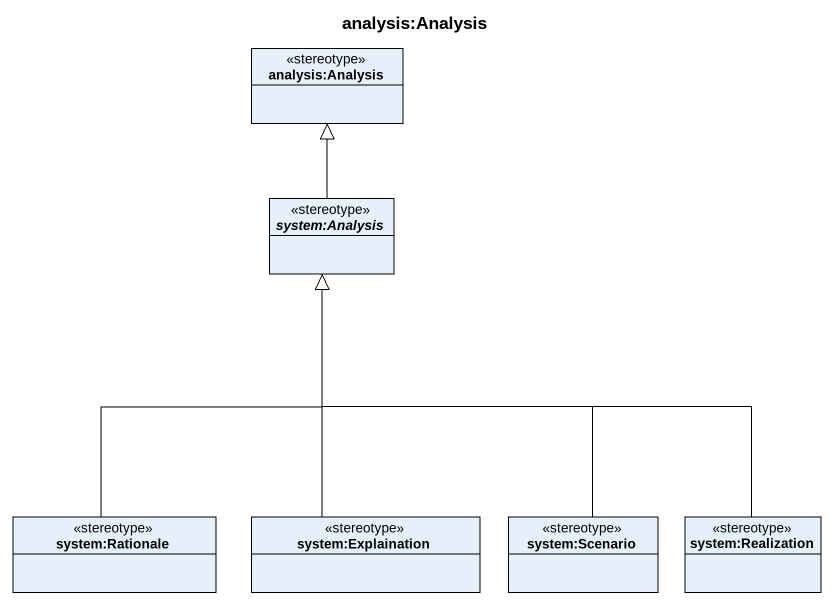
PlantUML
@startuml
title analysis:Analysis
hide circle
hide empty members
class "analysis:Analysis" as analysis_Analysis <<stereotype>>
abstract class "system:Analysis" as system_Analysis <<stereotype>>
class "system:Rationale" as system_Rationale <<stereotype>>
class "system:Explaination" as system_Explaination <<stereotype>>
class "system:Scenario" as system_Scenario <<stereotype>>
class "system:Realization" as system_Realization <<stereotype>>
system_Analysis -up-|> analysis_Analysis
system_Rationale -up-|> system_Analysis
system_Explaination -up-|> system_Analysis
system_Scenario -up-|> system_Analysis
system_Realization -up-|> system_Analysis
@enduml
